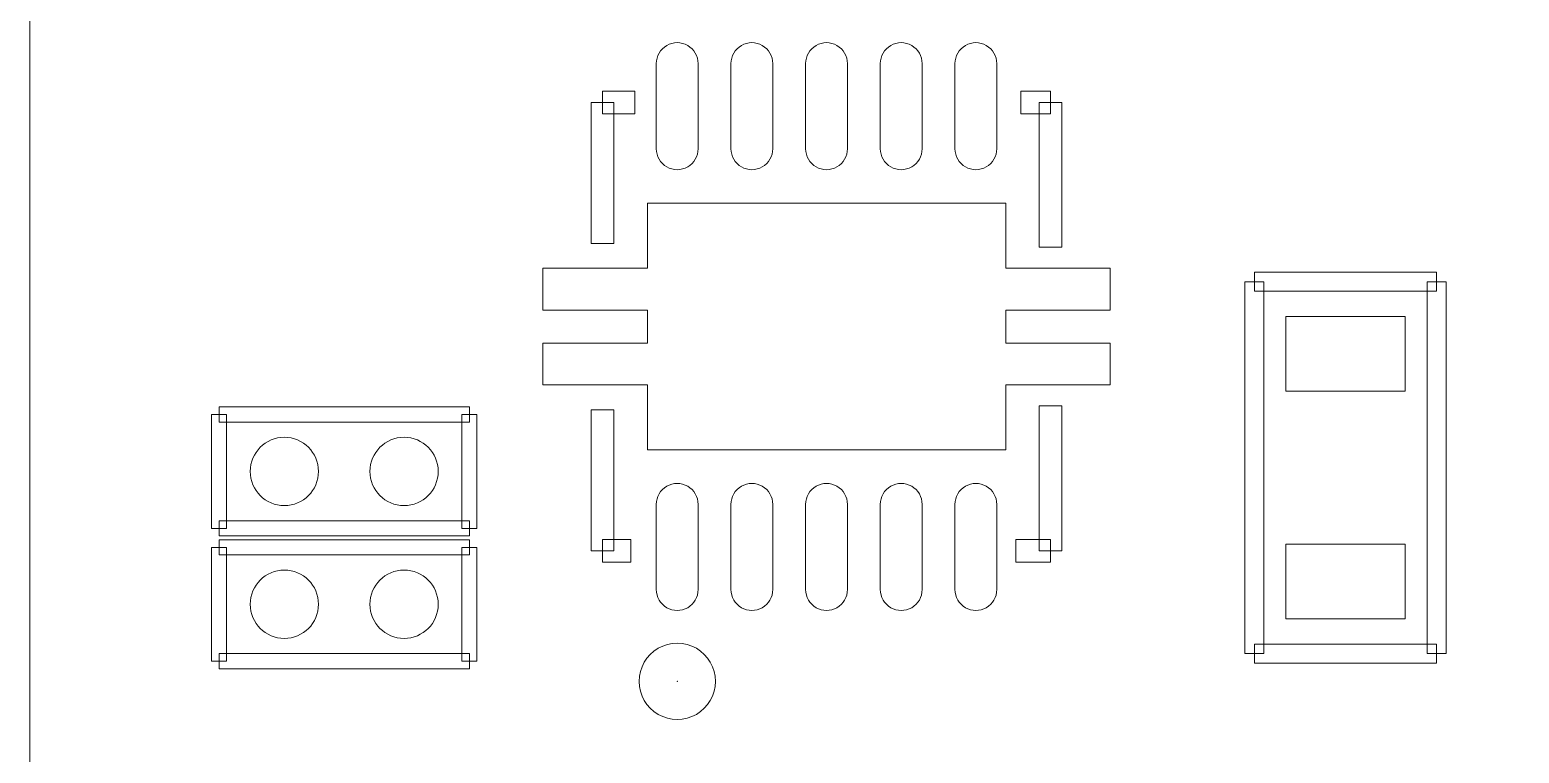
# Model space of a CAD drawing. Header units: millimetres. Extents: x -32 to 79, y -57 to 20.
# Drawn here: x -31.56 to -21.59, y -48.7 to -43.86 of the extents above; entities that cross this region are included whole.
import ezdxf

# ---------------------------------------------------------------- set-up
doc = ezdxf.new("R2010")
doc.units = ezdxf.units.MM
doc.header["$MEASUREMENT"] = 0
for name, color, linetype in [('BG_OUTLINE', 7, 'Continuous'), ('PG_SILKSCREEN_TOP', 7, 'Continuous'), ('PIN_TOP', 7, 'Continuous')]:
    doc.layers.add(name, color=color, linetype=linetype)

msp = doc.modelspace()

# ---------------------------------------------------------------- linework, layer by layer
at = {"layer": 'BG_OUTLINE', "lineweight": 9}
msp.add_open_spline([(-31.5602, -57.3483), (-31.5602, -57.3483), (-31.5602, 2.6515), (-31.5602, 2.6515), (-31.5602, 2.6515), (-31.5602, 2.6515), (48.4395, 2.6515), (48.4395, 2.6515), (48.4395, 2.6515), (48.4395, 2.6515), (48.4395, -57.3483), (48.4395, -57.3483), (48.4395, -57.3483), (48.4395, -57.3483), (-31.5602, -57.3483), (-31.5602, -57.3483)], degree=3, knots=[0, 0, 0, 0, 0.25, 0.25, 0.25, 0.25, 0.5, 0.5, 0.5, 0.5, 0.75, 0.75, 0.75, 0.75, 1, 1, 1, 1], dxfattribs=at)
at = {"layer": 'PG_SILKSCREEN_TOP', "lineweight": 9}
for points, knots in [([(-27.5089, -44.2729), (-27.5089, -44.2729), (-27.5089, -44.4253), (-27.5089, -44.4253), (-27.5089, -44.4253), (-27.5089, -44.4253), (-27.7246, -44.4253), (-27.7246, -44.4253), (-27.7246, -44.4253), (-27.7246, -44.4253), (-27.7246, -44.2729), (-27.7246, -44.2729), (-27.7246, -44.2729), (-27.7246, -44.2729), (-27.5089, -44.2729), (-27.5089, -44.2729)], [0, 0, 0, 0, 0.25, 0.25, 0.25, 0.25, 0.5, 0.5, 0.5, 0.5, 0.75, 0.75, 0.75, 0.75, 1, 1, 1, 1]), ([(-24.7243, -44.2729), (-24.7243, -44.2729), (-24.7243, -44.4253), (-24.7243, -44.4253), (-24.7243, -44.4253), (-24.7243, -44.4253), (-24.9232, -44.4253), (-24.9232, -44.4253), (-24.9232, -44.4253), (-24.9232, -44.4253), (-24.9232, -44.2729), (-24.9232, -44.2729), (-24.9232, -44.2729), (-24.9232, -44.2729), (-24.7243, -44.2729), (-24.7243, -44.2729)], [0, 0, 0, 0, 0.25, 0.25, 0.25, 0.25, 0.5, 0.5, 0.5, 0.5, 0.75, 0.75, 0.75, 0.75, 1, 1, 1, 1]), ([(-27.8008, -44.3491), (-27.8008, -44.3491), (-27.6484, -44.3491), (-27.6484, -44.3491), (-27.6484, -44.3491), (-27.6484, -44.3491), (-27.6484, -45.293), (-27.6484, -45.293), (-27.6484, -45.293), (-27.6484, -45.293), (-27.8008, -45.293), (-27.8008, -45.293), (-27.8008, -45.293), (-27.8008, -45.293), (-27.8008, -44.3491), (-27.8008, -44.3491)], [0, 0, 0, 0, 0.25, 0.25, 0.25, 0.25, 0.5, 0.5, 0.5, 0.5, 0.75, 0.75, 0.75, 0.75, 1, 1, 1, 1]), ([(-24.6481, -45.3186), (-24.6481, -45.3186), (-24.8005, -45.3186), (-24.8005, -45.3186), (-24.8005, -45.3186), (-24.8005, -45.3186), (-24.8005, -44.3491), (-24.8005, -44.3491), (-24.8005, -44.3491), (-24.8005, -44.3491), (-24.6481, -44.3491), (-24.6481, -44.3491), (-24.6481, -44.3491), (-24.6481, -44.3491), (-24.6481, -45.3186), (-24.6481, -45.3186)], [0, 0, 0, 0, 0.25, 0.25, 0.25, 0.25, 0.5, 0.5, 0.5, 0.5, 0.75, 0.75, 0.75, 0.75, 1, 1, 1, 1]), ([(-23.4221, -45.5488), (-23.4221, -45.5488), (-23.2951, -45.5488), (-23.2951, -45.5488), (-23.2951, -45.5488), (-23.2951, -45.5488), (-23.2951, -48.038), (-23.2951, -48.038), (-23.2951, -48.038), (-23.2951, -48.038), (-23.4221, -48.038), (-23.4221, -48.038), (-23.4221, -48.038), (-23.4221, -48.038), (-23.4221, -45.5488), (-23.4221, -45.5488)], [0, 0, 0, 0, 0.25, 0.25, 0.25, 0.25, 0.5, 0.5, 0.5, 0.5, 0.75, 0.75, 0.75, 0.75, 1, 1, 1, 1]), ([(-22.1394, -45.4853), (-22.1394, -45.4853), (-22.1394, -45.6123), (-22.1394, -45.6123), (-22.1394, -45.6123), (-22.1394, -45.6123), (-23.3586, -45.6123), (-23.3586, -45.6123), (-23.3586, -45.6123), (-23.3586, -45.6123), (-23.3586, -45.4853), (-23.3586, -45.4853), (-23.3586, -45.4853), (-23.3586, -45.4853), (-22.1394, -45.4853), (-22.1394, -45.4853)], [0, 0, 0, 0, 0.25, 0.25, 0.25, 0.25, 0.5, 0.5, 0.5, 0.5, 0.75, 0.75, 0.75, 0.75, 1, 1, 1, 1]), ([(-22.0759, -48.038), (-22.0759, -48.038), (-22.2029, -48.038), (-22.2029, -48.038), (-22.2029, -48.038), (-22.2029, -48.038), (-22.2029, -45.5488), (-22.2029, -45.5488), (-22.2029, -45.5488), (-22.2029, -45.5488), (-22.0759, -45.5488), (-22.0759, -45.5488), (-22.0759, -45.5488), (-22.0759, -45.5488), (-22.0759, -48.038), (-22.0759, -48.038)], [0, 0, 0, 0, 0.25, 0.25, 0.25, 0.25, 0.5, 0.5, 0.5, 0.5, 0.75, 0.75, 0.75, 0.75, 1, 1, 1, 1]), ([(-24.6481, -47.3494), (-24.6481, -47.3494), (-24.8005, -47.3494), (-24.8005, -47.3494), (-24.8005, -47.3494), (-24.8005, -47.3494), (-24.8005, -46.3804), (-24.8005, -46.3804), (-24.8005, -46.3804), (-24.8005, -46.3804), (-24.6481, -46.3804), (-24.6481, -46.3804), (-24.6481, -46.3804), (-24.6481, -46.3804), (-24.6481, -47.3494), (-24.6481, -47.3494)], [0, 0, 0, 0, 0.25, 0.25, 0.25, 0.25, 0.5, 0.5, 0.5, 0.5, 0.75, 0.75, 0.75, 0.75, 1, 1, 1, 1]), ([(-30.242, -47.1998), (-30.242, -47.1998), (-30.3436, -47.1998), (-30.3436, -47.1998), (-30.3436, -47.1998), (-30.3436, -47.1998), (-30.3436, -46.4378), (-30.3436, -46.4378), (-30.3436, -46.4378), (-30.3436, -46.4378), (-30.242, -46.4378), (-30.242, -46.4378), (-30.242, -46.4378), (-30.242, -46.4378), (-30.242, -47.1998), (-30.242, -47.1998)], [0, 0, 0, 0, 0.25, 0.25, 0.25, 0.25, 0.5, 0.5, 0.5, 0.5, 0.75, 0.75, 0.75, 0.75, 1, 1, 1, 1]), ([(-30.2928, -46.4886), (-30.2928, -46.4886), (-30.2928, -46.387), (-30.2928, -46.387), (-30.2928, -46.387), (-30.2928, -46.387), (-28.6164, -46.387), (-28.6164, -46.387), (-28.6164, -46.387), (-28.6164, -46.387), (-28.6164, -46.4886), (-28.6164, -46.4886), (-28.6164, -46.4886), (-28.6164, -46.4886), (-30.2928, -46.4886), (-30.2928, -46.4886)], [0, 0, 0, 0, 0.25, 0.25, 0.25, 0.25, 0.5, 0.5, 0.5, 0.5, 0.75, 0.75, 0.75, 0.75, 1, 1, 1, 1]), ([(-28.6672, -46.4378), (-28.6672, -46.4378), (-28.5656, -46.4378), (-28.5656, -46.4378), (-28.5656, -46.4378), (-28.5656, -46.4378), (-28.5656, -47.1998), (-28.5656, -47.1998), (-28.5656, -47.1998), (-28.5656, -47.1998), (-28.6672, -47.1998), (-28.6672, -47.1998), (-28.6672, -47.1998), (-28.6672, -47.1998), (-28.6672, -46.4378), (-28.6672, -46.4378)], [0, 0, 0, 0, 0.25, 0.25, 0.25, 0.25, 0.5, 0.5, 0.5, 0.5, 0.75, 0.75, 0.75, 0.75, 1, 1, 1, 1]), ([(-27.8008, -46.406), (-27.8008, -46.406), (-27.6484, -46.406), (-27.6484, -46.406), (-27.6484, -46.406), (-27.6484, -46.406), (-27.6484, -47.3494), (-27.6484, -47.3494), (-27.6484, -47.3494), (-27.6484, -47.3494), (-27.8008, -47.3494), (-27.8008, -47.3494), (-27.8008, -47.3494), (-27.8008, -47.3494), (-27.8008, -46.406), (-27.8008, -46.406)], [0, 0, 0, 0, 0.25, 0.25, 0.25, 0.25, 0.5, 0.5, 0.5, 0.5, 0.75, 0.75, 0.75, 0.75, 1, 1, 1, 1]), ([(-28.6164, -47.149), (-28.6164, -47.149), (-28.6164, -47.2506), (-28.6164, -47.2506), (-28.6164, -47.2506), (-28.6164, -47.2506), (-30.2928, -47.2506), (-30.2928, -47.2506), (-30.2928, -47.2506), (-30.2928, -47.2506), (-30.2928, -47.149), (-30.2928, -47.149), (-30.2928, -47.149), (-30.2928, -47.149), (-28.6164, -47.149), (-28.6164, -47.149)], [0, 0, 0, 0, 0.25, 0.25, 0.25, 0.25, 0.5, 0.5, 0.5, 0.5, 0.75, 0.75, 0.75, 0.75, 1, 1, 1, 1]), ([(-30.2928, -47.3776), (-30.2928, -47.3776), (-30.2928, -47.276), (-30.2928, -47.276), (-30.2928, -47.276), (-30.2928, -47.276), (-28.6164, -47.276), (-28.6164, -47.276), (-28.6164, -47.276), (-28.6164, -47.276), (-28.6164, -47.3776), (-28.6164, -47.3776), (-28.6164, -47.3776), (-28.6164, -47.3776), (-30.2928, -47.3776), (-30.2928, -47.3776)], [0, 0, 0, 0, 0.25, 0.25, 0.25, 0.25, 0.5, 0.5, 0.5, 0.5, 0.75, 0.75, 0.75, 0.75, 1, 1, 1, 1]), ([(-27.7246, -47.4256), (-27.7246, -47.4256), (-27.7246, -47.2732), (-27.7246, -47.2732), (-27.7246, -47.2732), (-27.7246, -47.2732), (-27.5346, -47.2732), (-27.5346, -47.2732), (-27.5346, -47.2732), (-27.5346, -47.2732), (-27.5346, -47.4256), (-27.5346, -47.4256), (-27.5346, -47.4256), (-27.5346, -47.4256), (-27.7246, -47.4256), (-27.7246, -47.4256)], [0, 0, 0, 0, 0.25, 0.25, 0.25, 0.25, 0.5, 0.5, 0.5, 0.5, 0.75, 0.75, 0.75, 0.75, 1, 1, 1, 1]), ([(-24.9575, -47.4256), (-24.9575, -47.4256), (-24.9575, -47.2732), (-24.9575, -47.2732), (-24.9575, -47.2732), (-24.9575, -47.2732), (-24.7243, -47.2732), (-24.7243, -47.2732), (-24.7243, -47.2732), (-24.7243, -47.2732), (-24.7243, -47.4256), (-24.7243, -47.4256), (-24.7243, -47.4256), (-24.7243, -47.4256), (-24.9575, -47.4256), (-24.9575, -47.4256)], [0, 0, 0, 0, 0.25, 0.25, 0.25, 0.25, 0.5, 0.5, 0.5, 0.5, 0.75, 0.75, 0.75, 0.75, 1, 1, 1, 1]), ([(-30.242, -48.0888), (-30.242, -48.0888), (-30.3436, -48.0888), (-30.3436, -48.0888), (-30.3436, -48.0888), (-30.3436, -48.0888), (-30.3436, -47.3268), (-30.3436, -47.3268), (-30.3436, -47.3268), (-30.3436, -47.3268), (-30.242, -47.3268), (-30.242, -47.3268), (-30.242, -47.3268), (-30.242, -47.3268), (-30.242, -48.0888), (-30.242, -48.0888)], [0, 0, 0, 0, 0.25, 0.25, 0.25, 0.25, 0.5, 0.5, 0.5, 0.5, 0.75, 0.75, 0.75, 0.75, 1, 1, 1, 1]), ([(-28.6672, -47.3268), (-28.6672, -47.3268), (-28.5656, -47.3268), (-28.5656, -47.3268), (-28.5656, -47.3268), (-28.5656, -47.3268), (-28.5656, -48.0888), (-28.5656, -48.0888), (-28.5656, -48.0888), (-28.5656, -48.0888), (-28.6672, -48.0888), (-28.6672, -48.0888), (-28.6672, -48.0888), (-28.6672, -48.0888), (-28.6672, -47.3268), (-28.6672, -47.3268)], [0, 0, 0, 0, 0.25, 0.25, 0.25, 0.25, 0.5, 0.5, 0.5, 0.5, 0.75, 0.75, 0.75, 0.75, 1, 1, 1, 1]), ([(-27.4797, -48.2236), (-27.4797, -48.1323), (-27.431, -48.048), (-27.3519, -48.0023), (-27.3519, -48.0023), (-27.2729, -47.9567), (-27.1755, -47.9567), (-27.0964, -48.0023), (-27.0964, -48.0023), (-27.0174, -48.048), (-26.9687, -48.1323), (-26.9687, -48.2236)], [0, 0, 0, 0, 0.333333, 0.333333, 0.333333, 0.333333, 0.666667, 0.666667, 0.666667, 0.666667, 1, 1, 1, 1]), ([(-23.3586, -48.1015), (-23.3586, -48.1015), (-23.3586, -47.9745), (-23.3586, -47.9745), (-23.3586, -47.9745), (-23.3586, -47.9745), (-22.1394, -47.9745), (-22.1394, -47.9745), (-22.1394, -47.9745), (-22.1394, -47.9745), (-22.1394, -48.1015), (-22.1394, -48.1015), (-22.1394, -48.1015), (-22.1394, -48.1015), (-23.3586, -48.1015), (-23.3586, -48.1015)], [0, 0, 0, 0, 0.25, 0.25, 0.25, 0.25, 0.5, 0.5, 0.5, 0.5, 0.75, 0.75, 0.75, 0.75, 1, 1, 1, 1]), ([(-28.6164, -48.038), (-28.6164, -48.038), (-28.6164, -48.1396), (-28.6164, -48.1396), (-28.6164, -48.1396), (-28.6164, -48.1396), (-30.2928, -48.1396), (-30.2928, -48.1396), (-30.2928, -48.1396), (-30.2928, -48.1396), (-30.2928, -48.038), (-30.2928, -48.038), (-30.2928, -48.038), (-30.2928, -48.038), (-28.6164, -48.038), (-28.6164, -48.038)], [0, 0, 0, 0, 0.25, 0.25, 0.25, 0.25, 0.5, 0.5, 0.5, 0.5, 0.75, 0.75, 0.75, 0.75, 1, 1, 1, 1]), ([(-26.9687, -48.2236), (-26.9687, -48.3149), (-27.0174, -48.3993), (-27.0964, -48.4449), (-27.0964, -48.4449), (-27.1755, -48.4906), (-27.2729, -48.4906), (-27.3519, -48.4449), (-27.3519, -48.4449), (-27.431, -48.3993), (-27.4797, -48.3149), (-27.4797, -48.2236)], [0, 0, 0, 0, 0.333333, 0.333333, 0.333333, 0.333333, 0.666667, 0.666667, 0.666667, 0.666667, 1, 1, 1, 1]), ([(-27.2227, -48.2236), (-27.2227, -48.2231), (-27.2229, -48.2226), (-27.2234, -48.2223), (-27.2234, -48.2223), (-27.2239, -48.222), (-27.2245, -48.222), (-27.2249, -48.2223), (-27.2249, -48.2223), (-27.2254, -48.2226), (-27.2257, -48.2231), (-27.2257, -48.2236)], [0, 0, 0, 0, 0.333333, 0.333333, 0.333333, 0.333333, 0.666667, 0.666667, 0.666667, 0.666667, 1, 1, 1, 1]), ([(-27.2257, -48.2236), (-27.2257, -48.2242), (-27.2254, -48.2247), (-27.2249, -48.2249), (-27.2249, -48.2249), (-27.2245, -48.2252), (-27.2239, -48.2252), (-27.2234, -48.2249), (-27.2234, -48.2249), (-27.2229, -48.2247), (-27.2227, -48.2242), (-27.2227, -48.2236)], [0, 0, 0, 0, 0.333333, 0.333333, 0.333333, 0.333333, 0.666667, 0.666667, 0.666667, 0.666667, 1, 1, 1, 1])]:
    msp.add_open_spline(points, degree=3, knots=knots, dxfattribs=at)
at = {"layer": 'PIN_TOP', "lineweight": 9}
for points, knots in [([(-27.0844, -44.0893), (-27.0844, -44.0893), (-27.0844, -44.6592), (-27.0844, -44.6592), (-27.0844, -44.6592), (-27.0844, -44.7093), (-27.1111, -44.7555), (-27.1544, -44.7806), (-27.1544, -44.7806), (-27.1977, -44.8056), (-27.2511, -44.8056), (-27.2945, -44.7806), (-27.2945, -44.7806), (-27.3378, -44.7555), (-27.3645, -44.7093), (-27.3645, -44.6592), (-27.3645, -44.6592), (-27.3645, -44.6592), (-27.3645, -44.0893), (-27.3645, -44.0893), (-27.3645, -44.0893), (-27.3645, -44.0392), (-27.3378, -43.993), (-27.2945, -43.968), (-27.2945, -43.968), (-27.2511, -43.9429), (-27.1977, -43.9429), (-27.1544, -43.968), (-27.1544, -43.968), (-27.1111, -43.993), (-27.0844, -44.0392), (-27.0844, -44.0893)], [0, 0, 0, 0, 0.125, 0.125, 0.125, 0.125, 0.25, 0.25, 0.25, 0.25, 0.375, 0.375, 0.375, 0.375, 0.5, 0.5, 0.5, 0.5, 0.625, 0.625, 0.625, 0.625, 0.75, 0.75, 0.75, 0.75, 0.875, 0.875, 0.875, 0.875, 1, 1, 1, 1]), ([(-26.5845, -44.0893), (-26.5845, -44.0893), (-26.5845, -44.6592), (-26.5845, -44.6592), (-26.5845, -44.6592), (-26.5845, -44.7093), (-26.6112, -44.7555), (-26.6545, -44.7806), (-26.6545, -44.7806), (-26.6979, -44.8056), (-26.7513, -44.8056), (-26.7946, -44.7806), (-26.7946, -44.7806), (-26.8379, -44.7555), (-26.8646, -44.7093), (-26.8646, -44.6592), (-26.8646, -44.6592), (-26.8646, -44.6592), (-26.8646, -44.0893), (-26.8646, -44.0893), (-26.8646, -44.0893), (-26.8646, -44.0392), (-26.8379, -43.993), (-26.7946, -43.968), (-26.7946, -43.968), (-26.7513, -43.9429), (-26.6979, -43.9429), (-26.6545, -43.968), (-26.6545, -43.968), (-26.6112, -43.993), (-26.5845, -44.0392), (-26.5845, -44.0893)], [0, 0, 0, 0, 0.125, 0.125, 0.125, 0.125, 0.25, 0.25, 0.25, 0.25, 0.375, 0.375, 0.375, 0.375, 0.5, 0.5, 0.5, 0.5, 0.625, 0.625, 0.625, 0.625, 0.75, 0.75, 0.75, 0.75, 0.875, 0.875, 0.875, 0.875, 1, 1, 1, 1]), ([(-26.0844, -44.0893), (-26.0844, -44.0893), (-26.0844, -44.6592), (-26.0844, -44.6592), (-26.0844, -44.6592), (-26.0844, -44.7093), (-26.1111, -44.7555), (-26.1544, -44.7806), (-26.1544, -44.7806), (-26.1977, -44.8056), (-26.2511, -44.8056), (-26.2945, -44.7806), (-26.2945, -44.7806), (-26.3378, -44.7555), (-26.3645, -44.7093), (-26.3645, -44.6592), (-26.3645, -44.6592), (-26.3645, -44.6592), (-26.3645, -44.0893), (-26.3645, -44.0893), (-26.3645, -44.0893), (-26.3645, -44.0392), (-26.3378, -43.993), (-26.2945, -43.968), (-26.2945, -43.968), (-26.2511, -43.9429), (-26.1977, -43.9429), (-26.1544, -43.968), (-26.1544, -43.968), (-26.1111, -43.993), (-26.0844, -44.0392), (-26.0844, -44.0893)], [0, 0, 0, 0, 0.125, 0.125, 0.125, 0.125, 0.25, 0.25, 0.25, 0.25, 0.375, 0.375, 0.375, 0.375, 0.5, 0.5, 0.5, 0.5, 0.625, 0.625, 0.625, 0.625, 0.75, 0.75, 0.75, 0.75, 0.875, 0.875, 0.875, 0.875, 1, 1, 1, 1]), ([(-25.5842, -44.0893), (-25.5842, -44.0893), (-25.5842, -44.6592), (-25.5842, -44.6592), (-25.5842, -44.6592), (-25.5842, -44.7093), (-25.6109, -44.7555), (-25.6543, -44.7806), (-25.6543, -44.7806), (-25.6976, -44.8056), (-25.751, -44.8056), (-25.7943, -44.7806), (-25.7943, -44.7806), (-25.8377, -44.7555), (-25.8644, -44.7093), (-25.8644, -44.6592), (-25.8644, -44.6592), (-25.8644, -44.6592), (-25.8644, -44.0893), (-25.8644, -44.0893), (-25.8644, -44.0893), (-25.8644, -44.0392), (-25.8377, -43.993), (-25.7943, -43.968), (-25.7943, -43.968), (-25.751, -43.9429), (-25.6976, -43.9429), (-25.6543, -43.968), (-25.6543, -43.968), (-25.6109, -43.993), (-25.5842, -44.0392), (-25.5842, -44.0893)], [0, 0, 0, 0, 0.125, 0.125, 0.125, 0.125, 0.25, 0.25, 0.25, 0.25, 0.375, 0.375, 0.375, 0.375, 0.5, 0.5, 0.5, 0.5, 0.625, 0.625, 0.625, 0.625, 0.75, 0.75, 0.75, 0.75, 0.875, 0.875, 0.875, 0.875, 1, 1, 1, 1]), ([(-25.0844, -44.0893), (-25.0844, -44.0893), (-25.0844, -44.6592), (-25.0844, -44.6592), (-25.0844, -44.6592), (-25.0844, -44.7093), (-25.1111, -44.7555), (-25.1544, -44.7806), (-25.1544, -44.7806), (-25.1977, -44.8056), (-25.2511, -44.8056), (-25.2945, -44.7806), (-25.2945, -44.7806), (-25.3378, -44.7555), (-25.3645, -44.7093), (-25.3645, -44.6592), (-25.3645, -44.6592), (-25.3645, -44.6592), (-25.3645, -44.0893), (-25.3645, -44.0893), (-25.3645, -44.0893), (-25.3645, -44.0392), (-25.3378, -43.993), (-25.2945, -43.968), (-25.2945, -43.968), (-25.2511, -43.9429), (-25.1977, -43.9429), (-25.1544, -43.968), (-25.1544, -43.968), (-25.1111, -43.993), (-25.0844, -44.0392), (-25.0844, -44.0893)], [0, 0, 0, 0, 0.125, 0.125, 0.125, 0.125, 0.25, 0.25, 0.25, 0.25, 0.375, 0.375, 0.375, 0.375, 0.5, 0.5, 0.5, 0.5, 0.625, 0.625, 0.625, 0.625, 0.75, 0.75, 0.75, 0.75, 0.875, 0.875, 0.875, 0.875, 1, 1, 1, 1]), ([(-27.4243, -45.0242), (-27.4243, -45.0242), (-27.4243, -45.4593), (-27.4243, -45.4593), (-27.4243, -45.4593), (-27.4243, -45.4593), (-28.1244, -45.4593), (-28.1244, -45.4593), (-28.1244, -45.4593), (-28.1244, -45.4593), (-28.1244, -45.7393), (-28.1244, -45.7393), (-28.1244, -45.7393), (-28.1244, -45.7393), (-27.4243, -45.7393), (-27.4243, -45.7393), (-27.4243, -45.7393), (-27.4243, -45.7393), (-27.4243, -45.9592), (-27.4243, -45.9592), (-27.4243, -45.9592), (-27.4243, -45.9592), (-28.1244, -45.9592), (-28.1244, -45.9592), (-28.1244, -45.9592), (-28.1244, -45.9592), (-28.1244, -46.2391), (-28.1244, -46.2391), (-28.1244, -46.2391), (-28.1244, -46.2391), (-27.4243, -46.2391), (-27.4243, -46.2391), (-27.4243, -46.2391), (-27.4243, -46.2391), (-27.4243, -46.6742), (-27.4243, -46.6742), (-27.4243, -46.6742), (-27.4243, -46.6742), (-25.0245, -46.6742), (-25.0245, -46.6742), (-25.0245, -46.6742), (-25.0245, -46.6742), (-25.0245, -46.2391), (-25.0245, -46.2391), (-25.0245, -46.2391), (-25.0245, -46.2391), (-24.3245, -46.2391), (-24.3245, -46.2391), (-24.3245, -46.2391), (-24.3245, -46.2391), (-24.3245, -45.9592), (-24.3245, -45.9592), (-24.3245, -45.9592), (-24.3245, -45.9592), (-25.0245, -45.9592), (-25.0245, -45.9592), (-25.0245, -45.9592), (-25.0245, -45.9592), (-25.0245, -45.7393), (-25.0245, -45.7393), (-25.0245, -45.7393), (-25.0245, -45.7393), (-24.3245, -45.7393), (-24.3245, -45.7393), (-24.3245, -45.7393), (-24.3245, -45.7393), (-24.3245, -45.4593), (-24.3245, -45.4593), (-24.3245, -45.4593), (-24.3245, -45.4593), (-25.0245, -45.4593), (-25.0245, -45.4593), (-25.0245, -45.4593), (-25.0245, -45.4593), (-25.0245, -45.0242), (-25.0245, -45.0242), (-25.0245, -45.0242), (-25.0245, -45.0242), (-27.4243, -45.0242), (-27.4243, -45.0242)], [0, 0, 0, 0, 0.05, 0.05, 0.05, 0.05, 0.1, 0.1, 0.1, 0.1, 0.15, 0.15, 0.15, 0.15, 0.2, 0.2, 0.2, 0.2, 0.25, 0.25, 0.25, 0.25, 0.3, 0.3, 0.3, 0.3, 0.35, 0.35, 0.35, 0.35, 0.4, 0.4, 0.4, 0.4, 0.45, 0.45, 0.45, 0.45, 0.5, 0.5, 0.5, 0.5, 0.55, 0.55, 0.55, 0.55, 0.6, 0.6, 0.6, 0.6, 0.65, 0.65, 0.65, 0.65, 0.7, 0.7, 0.7, 0.7, 0.75, 0.75, 0.75, 0.75, 0.8, 0.8, 0.8, 0.8, 0.85, 0.85, 0.85, 0.85, 0.9, 0.9, 0.9, 0.9, 0.95, 0.95, 0.95, 0.95, 1, 1, 1, 1]), ([(-22.3489, -46.2814), (-22.3489, -46.2814), (-23.149, -46.2814), (-23.149, -46.2814), (-23.149, -46.2814), (-23.149, -46.2814), (-23.149, -45.7813), (-23.149, -45.7813), (-23.149, -45.7813), (-23.149, -45.7813), (-22.3489, -45.7813), (-22.3489, -45.7813), (-22.3489, -45.7813), (-22.3489, -45.7813), (-22.3489, -46.2814), (-22.3489, -46.2814)], [0, 0, 0, 0, 0.25, 0.25, 0.25, 0.25, 0.5, 0.5, 0.5, 0.5, 0.75, 0.75, 0.75, 0.75, 1, 1, 1, 1]), ([(-29.6268, -46.8188), (-29.6268, -46.6925), (-29.7291, -46.5902), (-29.8554, -46.5902), (-29.8554, -46.5902), (-29.9816, -46.5902), (-30.084, -46.6925), (-30.084, -46.8188), (-30.084, -46.8188), (-30.084, -46.945), (-29.9816, -47.0474), (-29.8554, -47.0474), (-29.8554, -47.0474), (-29.7291, -47.0474), (-29.6268, -46.945), (-29.6268, -46.8188)], [0, 0, 0, 0, 0.25, 0.25, 0.25, 0.25, 0.5, 0.5, 0.5, 0.5, 0.75, 0.75, 0.75, 0.75, 1, 1, 1, 1]), ([(-28.8251, -46.8188), (-28.8251, -46.6925), (-28.9275, -46.5902), (-29.0537, -46.5902), (-29.0537, -46.5902), (-29.18, -46.5902), (-29.2823, -46.6925), (-29.2823, -46.8188), (-29.2823, -46.8188), (-29.2823, -46.945), (-29.18, -47.0474), (-29.0537, -47.0474), (-29.0537, -47.0474), (-28.9275, -47.0474), (-28.8251, -46.945), (-28.8251, -46.8188)], [0, 0, 0, 0, 0.25, 0.25, 0.25, 0.25, 0.5, 0.5, 0.5, 0.5, 0.75, 0.75, 0.75, 0.75, 1, 1, 1, 1]), ([(-27.0844, -47.0392), (-27.0844, -47.0392), (-27.0844, -47.6092), (-27.0844, -47.6092), (-27.0844, -47.6092), (-27.0844, -47.6592), (-27.1111, -47.7055), (-27.1544, -47.7305), (-27.1544, -47.7305), (-27.1977, -47.7555), (-27.2511, -47.7555), (-27.2945, -47.7305), (-27.2945, -47.7305), (-27.3378, -47.7055), (-27.3645, -47.6592), (-27.3645, -47.6092), (-27.3645, -47.6092), (-27.3645, -47.6092), (-27.3645, -47.0392), (-27.3645, -47.0392), (-27.3645, -47.0392), (-27.3645, -46.9892), (-27.3378, -46.9429), (-27.2945, -46.9179), (-27.2945, -46.9179), (-27.2511, -46.8929), (-27.1977, -46.8929), (-27.1544, -46.9179), (-27.1544, -46.9179), (-27.1111, -46.9429), (-27.0844, -46.9892), (-27.0844, -47.0392)], [0, 0, 0, 0, 0.125, 0.125, 0.125, 0.125, 0.25, 0.25, 0.25, 0.25, 0.375, 0.375, 0.375, 0.375, 0.5, 0.5, 0.5, 0.5, 0.625, 0.625, 0.625, 0.625, 0.75, 0.75, 0.75, 0.75, 0.875, 0.875, 0.875, 0.875, 1, 1, 1, 1]), ([(-26.5845, -47.0392), (-26.5845, -47.0392), (-26.5845, -47.6092), (-26.5845, -47.6092), (-26.5845, -47.6092), (-26.5845, -47.6592), (-26.6112, -47.7055), (-26.6545, -47.7305), (-26.6545, -47.7305), (-26.6979, -47.7555), (-26.7513, -47.7555), (-26.7946, -47.7305), (-26.7946, -47.7305), (-26.8379, -47.7055), (-26.8646, -47.6592), (-26.8646, -47.6092), (-26.8646, -47.6092), (-26.8646, -47.6092), (-26.8646, -47.0392), (-26.8646, -47.0392), (-26.8646, -47.0392), (-26.8646, -46.9892), (-26.8379, -46.9429), (-26.7946, -46.9179), (-26.7946, -46.9179), (-26.7513, -46.8929), (-26.6979, -46.8929), (-26.6545, -46.9179), (-26.6545, -46.9179), (-26.6112, -46.9429), (-26.5845, -46.9892), (-26.5845, -47.0392)], [0, 0, 0, 0, 0.125, 0.125, 0.125, 0.125, 0.25, 0.25, 0.25, 0.25, 0.375, 0.375, 0.375, 0.375, 0.5, 0.5, 0.5, 0.5, 0.625, 0.625, 0.625, 0.625, 0.75, 0.75, 0.75, 0.75, 0.875, 0.875, 0.875, 0.875, 1, 1, 1, 1]), ([(-26.0844, -47.0392), (-26.0844, -47.0392), (-26.0844, -47.6092), (-26.0844, -47.6092), (-26.0844, -47.6092), (-26.0844, -47.6592), (-26.1111, -47.7055), (-26.1544, -47.7305), (-26.1544, -47.7305), (-26.1977, -47.7555), (-26.2511, -47.7555), (-26.2945, -47.7305), (-26.2945, -47.7305), (-26.3378, -47.7055), (-26.3645, -47.6592), (-26.3645, -47.6092), (-26.3645, -47.6092), (-26.3645, -47.6092), (-26.3645, -47.0392), (-26.3645, -47.0392), (-26.3645, -47.0392), (-26.3645, -46.9892), (-26.3378, -46.9429), (-26.2945, -46.9179), (-26.2945, -46.9179), (-26.2511, -46.8929), (-26.1977, -46.8929), (-26.1544, -46.9179), (-26.1544, -46.9179), (-26.1111, -46.9429), (-26.0844, -46.9892), (-26.0844, -47.0392)], [0, 0, 0, 0, 0.125, 0.125, 0.125, 0.125, 0.25, 0.25, 0.25, 0.25, 0.375, 0.375, 0.375, 0.375, 0.5, 0.5, 0.5, 0.5, 0.625, 0.625, 0.625, 0.625, 0.75, 0.75, 0.75, 0.75, 0.875, 0.875, 0.875, 0.875, 1, 1, 1, 1]), ([(-25.5842, -47.0392), (-25.5842, -47.0392), (-25.5842, -47.6092), (-25.5842, -47.6092), (-25.5842, -47.6092), (-25.5842, -47.6592), (-25.6109, -47.7055), (-25.6543, -47.7305), (-25.6543, -47.7305), (-25.6976, -47.7555), (-25.751, -47.7555), (-25.7943, -47.7305), (-25.7943, -47.7305), (-25.8377, -47.7055), (-25.8644, -47.6592), (-25.8644, -47.6092), (-25.8644, -47.6092), (-25.8644, -47.6092), (-25.8644, -47.0392), (-25.8644, -47.0392), (-25.8644, -47.0392), (-25.8644, -46.9892), (-25.8377, -46.9429), (-25.7943, -46.9179), (-25.7943, -46.9179), (-25.751, -46.8929), (-25.6976, -46.8929), (-25.6543, -46.9179), (-25.6543, -46.9179), (-25.6109, -46.9429), (-25.5842, -46.9892), (-25.5842, -47.0392)], [0, 0, 0, 0, 0.125, 0.125, 0.125, 0.125, 0.25, 0.25, 0.25, 0.25, 0.375, 0.375, 0.375, 0.375, 0.5, 0.5, 0.5, 0.5, 0.625, 0.625, 0.625, 0.625, 0.75, 0.75, 0.75, 0.75, 0.875, 0.875, 0.875, 0.875, 1, 1, 1, 1]), ([(-25.0844, -47.0392), (-25.0844, -47.0392), (-25.0844, -47.6092), (-25.0844, -47.6092), (-25.0844, -47.6092), (-25.0844, -47.6592), (-25.1111, -47.7055), (-25.1544, -47.7305), (-25.1544, -47.7305), (-25.1977, -47.7555), (-25.2511, -47.7555), (-25.2945, -47.7305), (-25.2945, -47.7305), (-25.3378, -47.7055), (-25.3645, -47.6592), (-25.3645, -47.6092), (-25.3645, -47.6092), (-25.3645, -47.6092), (-25.3645, -47.0392), (-25.3645, -47.0392), (-25.3645, -47.0392), (-25.3645, -46.9892), (-25.3378, -46.9429), (-25.2945, -46.9179), (-25.2945, -46.9179), (-25.2511, -46.8929), (-25.1977, -46.8929), (-25.1544, -46.9179), (-25.1544, -46.9179), (-25.1111, -46.9429), (-25.0844, -46.9892), (-25.0844, -47.0392)], [0, 0, 0, 0, 0.125, 0.125, 0.125, 0.125, 0.25, 0.25, 0.25, 0.25, 0.375, 0.375, 0.375, 0.375, 0.5, 0.5, 0.5, 0.5, 0.625, 0.625, 0.625, 0.625, 0.75, 0.75, 0.75, 0.75, 0.875, 0.875, 0.875, 0.875, 1, 1, 1, 1]), ([(-22.3489, -47.8054), (-22.3489, -47.8054), (-23.149, -47.8054), (-23.149, -47.8054), (-23.149, -47.8054), (-23.149, -47.8054), (-23.149, -47.3053), (-23.149, -47.3053), (-23.149, -47.3053), (-23.149, -47.3053), (-22.3489, -47.3053), (-22.3489, -47.3053), (-22.3489, -47.3053), (-22.3489, -47.3053), (-22.3489, -47.8054), (-22.3489, -47.8054)], [0, 0, 0, 0, 0.25, 0.25, 0.25, 0.25, 0.5, 0.5, 0.5, 0.5, 0.75, 0.75, 0.75, 0.75, 1, 1, 1, 1]), ([(-29.6268, -47.7078), (-29.6268, -47.5815), (-29.7291, -47.4792), (-29.8554, -47.4792), (-29.8554, -47.4792), (-29.9816, -47.4792), (-30.084, -47.5815), (-30.084, -47.7078), (-30.084, -47.7078), (-30.084, -47.834), (-29.9816, -47.9364), (-29.8554, -47.9364), (-29.8554, -47.9364), (-29.7291, -47.9364), (-29.6268, -47.834), (-29.6268, -47.7078)], [0, 0, 0, 0, 0.25, 0.25, 0.25, 0.25, 0.5, 0.5, 0.5, 0.5, 0.75, 0.75, 0.75, 0.75, 1, 1, 1, 1]), ([(-28.8251, -47.7078), (-28.8251, -47.5815), (-28.9275, -47.4792), (-29.0537, -47.4792), (-29.0537, -47.4792), (-29.18, -47.4792), (-29.2823, -47.5815), (-29.2823, -47.7078), (-29.2823, -47.7078), (-29.2823, -47.834), (-29.18, -47.9364), (-29.0537, -47.9364), (-29.0537, -47.9364), (-28.9275, -47.9364), (-28.8251, -47.834), (-28.8251, -47.7078)], [0, 0, 0, 0, 0.25, 0.25, 0.25, 0.25, 0.5, 0.5, 0.5, 0.5, 0.75, 0.75, 0.75, 0.75, 1, 1, 1, 1])]:
    msp.add_open_spline(points, degree=3, knots=knots, dxfattribs=at)

doc.saveas('drawing.dxf')
